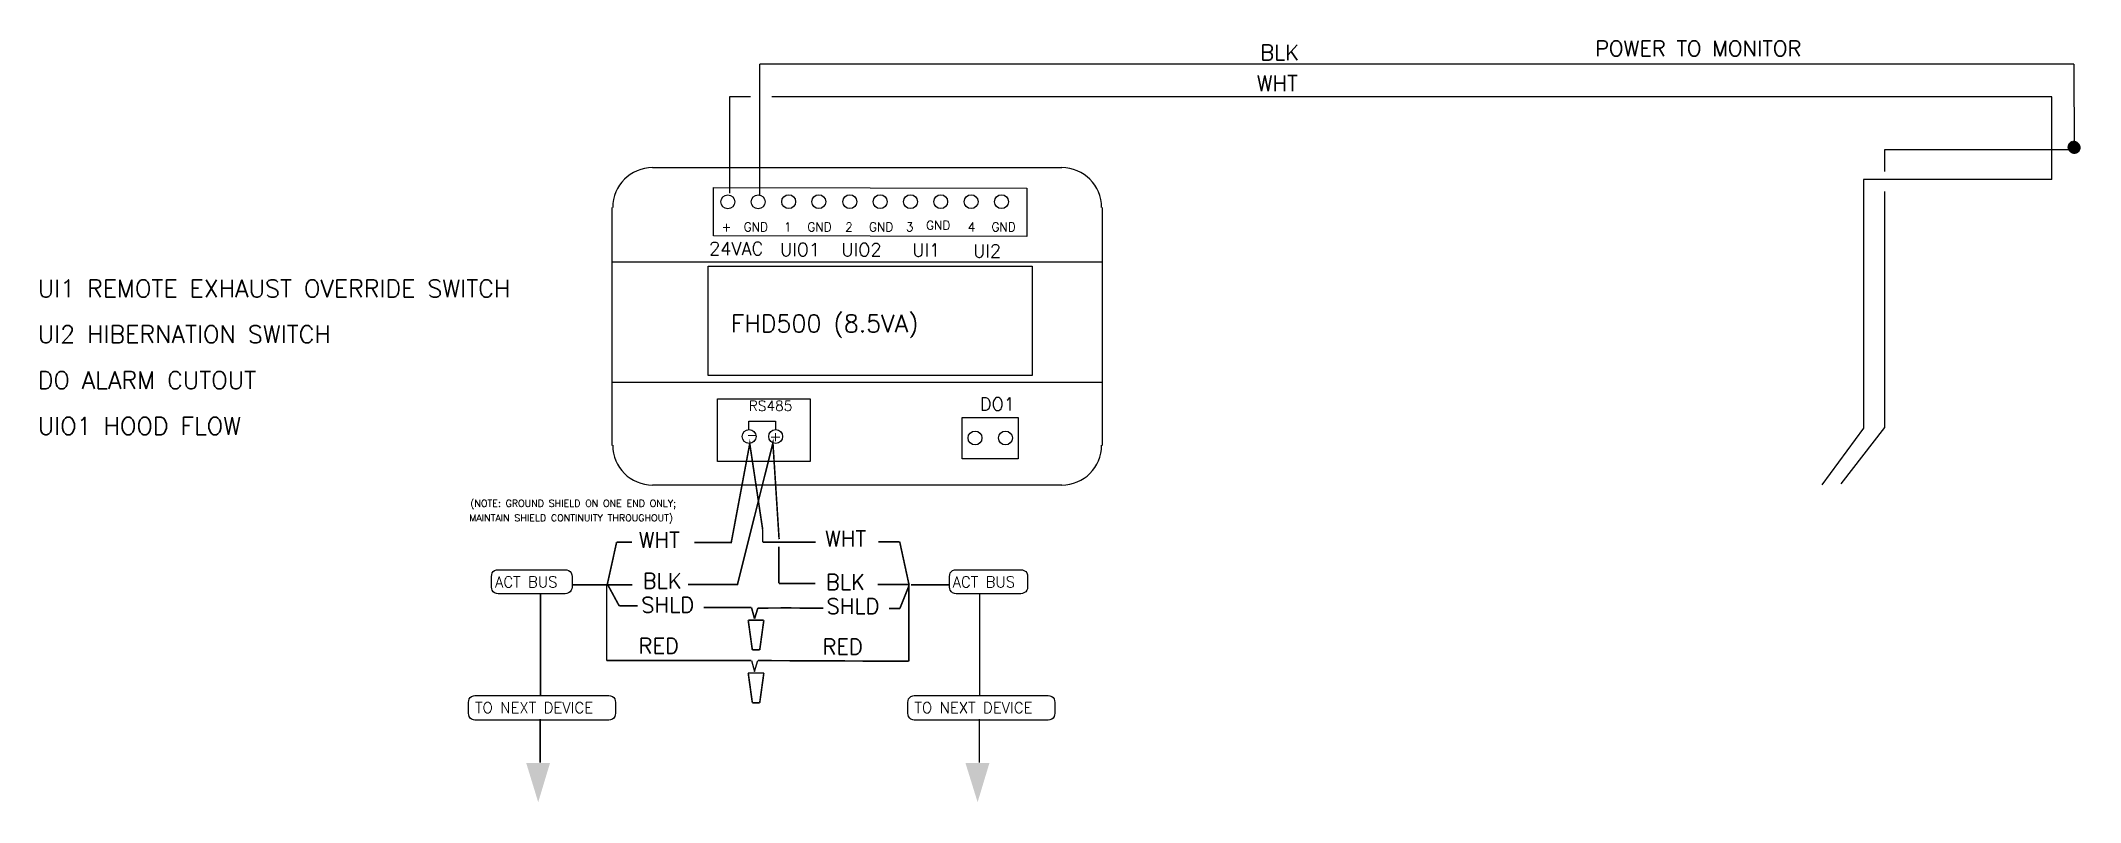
# Model space of a CAD drawing. Extents: x 97 to 1286, y 507 to 952.
import ezdxf

# ---------------------------------------------------------------- set-up
doc = ezdxf.new("R2010")
doc.units = 0
doc.header["$LTSCALE"] = 96
doc.header["$MEASUREMENT"] = 0
doc.layers.add('FHD500', color=7, linetype='CONTINUOUS')
doc.styles.get("Standard").update_dxf_attribs({"font": 'ROMANS'})
pattern_1 = [(45, (44.50574, 27.66694), (-0.088388348, 0.088388348), [])]

msp = doc.modelspace()

# ---------------------------------------------------------------- hatches: boundary and pattern name
at = {"layer": 'FHD500'}
h = msp.add_hatch(dxfattribs=at)
h.set_pattern_fill('ANSI31', color=256)
h.set_pattern_definition(pattern_1)
h.paths.add_polyline_path([(1285.8, 889.4, 1), (1278.7, 889.4, 1)])
h = msp.add_hatch(dxfattribs=at)
h.set_pattern_fill('ANSI31', color=256)
h.set_pattern_definition(pattern_1)
h.paths.add_polyline_path([(1285.8, 889.4, 1), (1278.7, 889.4, 1)])
at = {"layer": 'FHD500', "lineweight": 0, "transparency": 33554687}
for points in [[(394, 530.4), (380.1, 530.4), (387.1, 507.5)], [(650.1, 530.4), (636.1, 530.4), (643.2, 507.5)]]:
    msp.add_hatch(color=7, dxfattribs=at).paths.add_polyline_path(points)

# ---------------------------------------------------------------- linework, layer by layer
at = {"layer": 'FHD500'}
for p, q in [((516.3, 861.5), (516.3, 937.8)), ((1282.2, 937.8), (516.3, 937.8)), ((510.8, 918.8), (498.6, 918.8)), ((498.6, 918.8), (498.6, 862.6)), ((1269.3, 918.8), (523.2, 918.8)), ((1269.3, 870.7), (1269.3, 918.8)), ((1159.5, 870.7), (1159.5, 725.6)), ((1171.7, 863.6), (1171.7, 726.1)), ((1159.5, 725.6), (1135.2, 692.6)), ((1171.7, 726.1), (1146.3, 693.1))]:
    msp.add_line(p, q, dxfattribs=at)
at = {"layer": 'FHD500', "color": 7}
for p, q in [((1282.2, 937.8), (1282.3, 887.9)), ((1282.3, 887.9), (1171.7, 887.9)), ((1171.7, 887.9), (1171.7, 875.3)), ((1269.3, 870.7), (1159.5, 870.7))]:
    msp.add_line(p, q, dxfattribs=at)
at = {"layer": 'FHD500', "lineweight": 25}
for p, q in [((453.7, 877.6), (692.3, 877.6)), ((489.2, 865.9), (671.9, 865.6)), ((671.9, 865.6), (671.9, 837.4)), ((430.3, 715.6), (430.3, 854.3)), ((715.7, 854.3), (715.7, 715.6)), ((671.9, 837.4), (489.2, 837.7)), ((430.3, 822.7), (715.7, 822.7)), ((486.1, 756.3), (486.1, 820.1)), ((486.1, 820.1), (674.9, 820.1)), ((674.9, 820.1), (674.9, 756.3)), ((715.7, 752.3), (430.3, 752.3)), ((674.9, 756.3), (486.1, 756.3)), ((491.5, 706.1), (491.5, 742.8)), ((491.5, 742.8), (545.6, 742.8)), ((545.6, 742.8), (545.6, 706.1)), ((509.9, 725), (509.9, 729.7)), ((509.9, 729.7), (513.2, 729.7)), ((512.3, 729.7), (525.4, 729.7)), ((525.4, 729.7), (525.4, 724.8)), ((634.2, 707.8), (634.2, 731.8)), ((634.2, 731.8), (666.8, 731.8)), ((666.8, 731.8), (666.8, 707.8)), ((545.6, 706.1), (491.5, 706.1)), ((666.8, 707.8), (634.2, 707.8)), ((692.3, 692.3), (453.7, 692.3))]:
    msp.add_line(p, q, dxfattribs=at)
at = {"layer": 'FHD500', "transparency": 33554687}
msp.add_line((489.2, 837.7), (489.2, 865.9), dxfattribs=at)
at = {"layer": 'FHD500', "color": 7, "lineweight": 25, "transparency": 33554687}
for p, q in [((518.6, 582.8), (509.5, 582.8)), ((511.4, 590.1), (513.2, 583.7)), ((513.2, 583.7), (515.2, 590.1))]:
    msp.add_line(p, q, dxfattribs=at)
at = {"layer": 'FHD500', "color": 7, "const_width": 0.925}
for points in [[(474.4, 634.4), (503.2, 634.4), (523.9, 717), (527.5, 660.9)], [(478.1, 658.9), (499.6, 658.9), (510.4, 716.6), (517.9, 666.7)], [(517.9, 666.7), (517.9, 659.2)], [(432.8, 659.1), (441.8, 659.1)], [(517.9, 659.2), (548.9, 659.2)], [(527.4, 635.1), (527.4, 656.6)], [(597.8, 659.3), (585.4, 659.3)], [(427, 634.4), (427, 590.1)], [(427.5, 634.2), (442, 634.2)], [(548.6, 635.1), (527.4, 635.1)], [(603.1, 634.4), (585, 634.4)], [(603.1, 634.4), (603.1, 589.7)], [(620, 634.2), (604.3, 634.2)], [(532.1, 620.8), (553.2, 620.6)], [(597.9, 620.5), (591.5, 620.5)], [(427, 590.1), (511.4, 590.1)], [(603.1, 589.7), (515.2, 590.1)], [(388.2, 556), (388.2, 530.5)], [(644.2, 556), (644.2, 530.5)]]:
    msp.add_lwpolyline(points, dxfattribs=at)
at = {"layer": 'FHD500', "color": 7, "lineweight": 25, "transparency": 33554687, "const_width": 0.925}
for points in [[(432.8, 659.1), (427.4, 634.7)], [(597.8, 659.3), (603.3, 634)], [(434.3, 622), (427.4, 634.7)], [(597.9, 620.5), (603.3, 634)], [(483.5, 621), (511.4, 621)], [(511.4, 621), (513.2, 614.5)], [(513.2, 614.5), (515.1, 620.7)], [(515.1, 620.7), (516.6, 620.7)], [(516.6, 620.7), (532.1, 620.8)], [(518.6, 613.6), (509.5, 613.6)], [(509.5, 613.6), (511.9, 596.3)], [(516.2, 596.3), (518.6, 613.6)], [(511.9, 596.3), (514.2, 596.3)], [(514.2, 596.3), (516.2, 596.3)], [(509.5, 582.8), (511.9, 565.5)], [(516.2, 565.5), (518.6, 582.8)], [(511.9, 565.5), (514.2, 565.5)], [(514.2, 565.5), (516.2, 565.5)]]:
    msp.add_lwpolyline(points, dxfattribs=at)
at = {"layer": 'FHD500', "color": 7, "lineweight": 25, "transparency": 33554687}
for points in [[(406.8, 632.9), (406.7, 632), (406.4, 631.1), (405.8, 630.2), (404.7, 629.6), (403.8, 629.2), (402.9, 629), (363.8, 629), (362.7, 629.2), (361.7, 629.6), (360.9, 630.2), (360.3, 631.1), (360, 632), (359.9, 632.9), (359.9, 639.2), (360, 640.1), (360.3, 641.3), (360.9, 642.1), (361.7, 642.7), (362.7, 643), (363.8, 643.1), (402.9, 643.1), (403.8, 643), (404.7, 642.7), (405.8, 642.1), (406.4, 641.3), (406.7, 640.1), (406.8, 639.2)], [(672.3, 632.9), (672.2, 632), (671.9, 631.1), (671.3, 630.2), (670.2, 629.6), (669.3, 629.2), (668.4, 629), (630.7, 629), (629.7, 629.2), (628.6, 629.6), (627.9, 630.2), (627.3, 631.1), (627, 632), (626.8, 632.9), (626.8, 639.2), (627, 640.1), (627.3, 641.3), (627.9, 642.1), (628.6, 642.7), (629.7, 643), (630.7, 643.1), (668.4, 643.1), (669.3, 643), (670.2, 642.7), (671.3, 642.1), (671.9, 641.3), (672.2, 640.1), (672.3, 639.2)], [(346.5, 565.8), (346.6, 566.7), (346.9, 567.7), (347.5, 568.6), (348.3, 569.2), (349.3, 569.5), (350.2, 569.7), (428.3, 569.7), (429.2, 569.5), (430.4, 569.2), (431.1, 568.6), (431.7, 567.7), (432, 566.7), (432.2, 565.8), (432.2, 559.3), (432, 558.4), (431.7, 557.5), (431.1, 556.6), (430.4, 555.9), (429.2, 555.6), (428.3, 555.4), (350.2, 555.4), (349.3, 555.6), (348.3, 555.9), (347.5, 556.6), (346.9, 557.5), (346.6, 558.4), (346.5, 559.3)], [(602.5, 565.8), (602.7, 566.7), (603, 567.7), (603.6, 568.6), (604.3, 569.2), (605.4, 569.5), (606.3, 569.7), (684.3, 569.7), (685.2, 569.5), (686.4, 569.2), (687.2, 568.6), (687.8, 567.7), (688.1, 566.7), (688.2, 565.8), (688.2, 559.3), (688.1, 558.4), (687.8, 557.5), (687.2, 556.6), (686.4, 555.9), (685.2, 555.6), (684.3, 555.4), (606.3, 555.4), (605.4, 555.6), (604.3, 555.9), (603.6, 556.6), (603, 557.5), (602.7, 558.4), (602.5, 559.3)]]:
    msp.add_lwpolyline(points, close=True, dxfattribs=at)
at = {"layer": 'FHD500', "color": 7, "linetype": 'Continuous', "const_width": 0.925}
msp.add_lwpolyline([(427.5, 634.2), (406.8, 634.2)], dxfattribs=at)
at = {"layer": 'FHD500', "const_width": 0.925}
for points in [[(620, 634.2), (626.6, 634.2)], [(388.4, 629), (388.4, 569.3)], [(644.4, 629), (644.4, 569.3)]]:
    msp.add_lwpolyline(points, dxfattribs=at)
at = {"layer": 'FHD500', "color": 7, "transparency": 33554687, "const_width": 0.925}
msp.add_lwpolyline([(434.3, 622), (445, 622)], dxfattribs=at)
at = {"layer": 'FHD500', "lineweight": 25}
for centre in [(497.6, 857.6), (515.3, 857.6), (533.1, 857.7), (550.6, 857.7), (568.7, 857.7), (586.4, 857.7), (604.1, 857.7), (621.7, 857.7), (639.4, 857.7), (657.1, 857.7), (510, 720.8), (525.5, 720.8), (641.7, 719.9), (659.4, 719.9)]:
    msp.add_circle(centre, 4.04, dxfattribs=at)
for centre, start, end in [((453.8, 854.3), 90.1272, 179.8728), ((692.2, 854.3), 0.1272, 89.8728), ((453.8, 715.7), 180.1272, 269.8728), ((692.2, 715.7), 270.1272, 359.8728)]:
    msp.add_arc(centre, 23.3, start, end, dxfattribs=at)

# ---------------------------------------------------------------- texts
at = {"layer": 'FHD500', "color": 7, "transparency": 33554687}
for s, height, p in [('POWER TO MONITOR', 8.99, (1003.1, 942.6)), ('BLK', 8.99, (807.9, 940.2)), ('WHT', 8.99, (805.9, 922.2)), ('WHT', 8.99, (554.3, 656.7)), ('WHT', 8.99, (445.7, 655.9)), ('ACT BUS', 6.34, (361.9, 632.8)), ('BLK', 8.99, (448, 632.1)), ('BLK', 8.99, (554.8, 631.4)), ('ACT BUS', 6.34, (628.6, 632.8)), ('SHLD', 8.99, (447.2, 618.1)), ('SHLD', 8.99, (555.2, 617.4)), ('RED', 8.99, (445.6, 594.2)), ('RED', 8.99, (552.8, 593.7)), ('TO NEXT DEVICE', 6.343, (350.3, 559.5)), ('TO NEXT DEVICE', 6.343, (606.4, 559.5))]:
    msp.add_text(s, height=height, dxfattribs=at).set_placement(p)
at = {"layer": 'FHD500', "transparency": 33554687}
for s, height, p in [('+', 5.16, (494, 840.4)), ('GND', 5.16, (506.9, 840.4)), ('1', 5.16, (530.3, 840.4)), ('GND', 5.16, (544, 840.4)), ('2', 5.16, (566, 840.4)), ('GND', 5.16, (579.9, 840.4)), ('3', 5.16, (601.4, 840.4)), ('GND', 5.16, (613.2, 841.4)), ('4', 5.16, (637.5, 840.4)), ('GND', 5.16, (651.3, 840.4)), ('24VAC', 7.59, (486.7, 826.6)), ('UIO1', 7.59, (528, 826)), ('UIO2', 7.59, (563.8, 825.9)), ('UI1', 7.59, (605.1, 825.7)), ('UI2', 7.59, (640.6, 825.2)), ('UI1 REMOTE EXHAUST OVERRIDE SWITCH', 10.171, (95.4, 802)), ('UI2 HIBERNATION SWITCH', 10.171, (95.4, 775.3)), ('FHD500 (8.5VA)', 10.171, (499.4, 781.6)), ('DO ALARM CUTOUT', 10.171, (95.4, 748.5)), ('RS485', 5.87, (509.8, 735.7)), ('DO1', 7.59, (644.5, 735.9)), ('UIO1 HOOD FLOW', 10.171, (95.4, 721.8)), ('-', 5.87, (508.4, 718.9)), ('(NOTE: GROUND SHIELD ON ONE END ONLY;', 4.04, (347.5, 679.7)), ('MAINTAIN SHIELD CONTINUITY THROUGHOUT)', 4.04, (346.9, 671.3))]:
    msp.add_text(s, height=height, dxfattribs=at).set_placement(p)
msp.add_text('+', height=6, rotation=270, dxfattribs=at).set_placement((522.8, 723.7))

doc.saveas('drawing.dxf')
